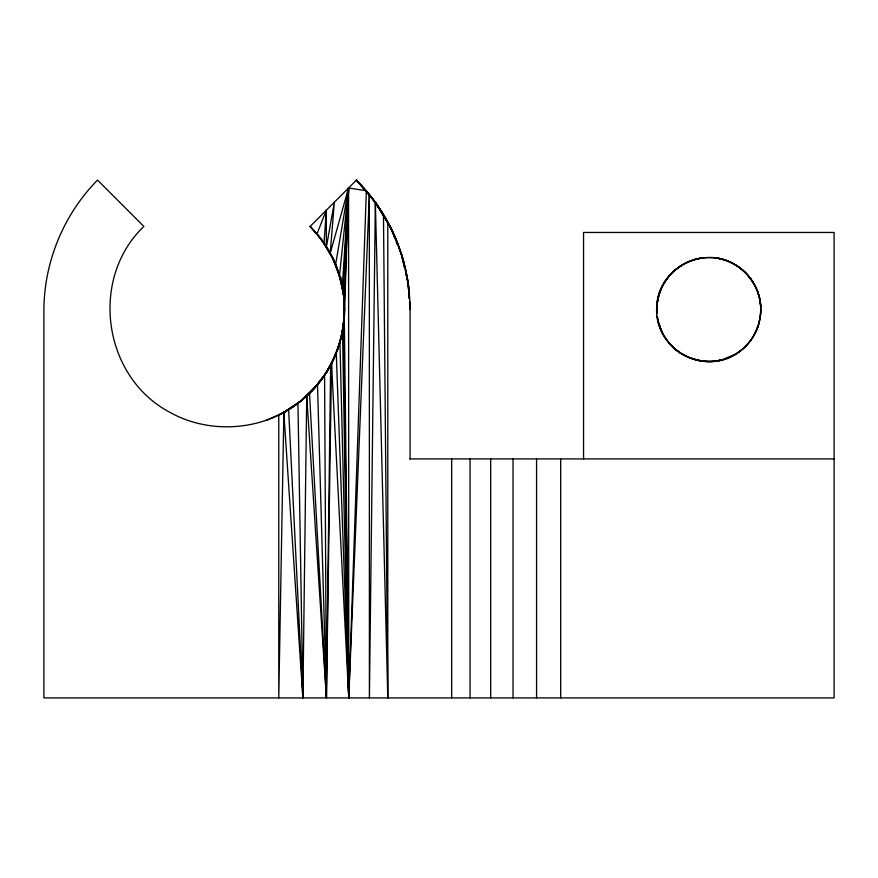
<?xml version="1.0" encoding="UTF-8"?>
<svg xmlns="http://www.w3.org/2000/svg" width="878" height="878" viewBox="0 0 878 878"><rect width="100%" height="100%" fill="white"/><g stroke="black" fill="none" stroke-linecap="round" stroke-linejoin="round"><path stroke-width="1.32" d="M342.661 333.563L342.618 330.83C337.953 355.623 325.255 378.835 306.718 395.967L302.888 697.911L283.803 412.331L300.21 401.367C264.607 430.736 210.566 435.016 170.123 412.451C102.935 377.331 89.018 278.776 143.86 226.425L97.524 180.089C63.776 214.331 44.251 261.479 43.9 309.561L43.9 697.911L834.1 697.911L834.1 232.461L583.552 232.461L583.552 458.92M311.877 390.743C350.607 351.946 355.338 285.646 322.874 241.527L310.132 226.425L356.468 180.089L375.356 202.269L369.397 697.911L369.342 194.609L365.906 190.735M657.04 313.523C656.096 303.129 658.709 292.462 663.867 283.429M721.793 359.947L735.38 354.306L742.36 349.345C706.428 381.348 646.175 346.195 658.127 298.619M400.313 251.832C393.651 229.29 381.293 208.788 366.345 190.789L348.566 187.98L344.352 302.592L343.287 292.418C347.425 319.899 340.84 348.412 326.539 372.107L314.653 387.9L310.922 391.588M326.407 372.063L326.539 372.107C336.954 354.427 343.77 334.452 344.483 313.83L348.566 187.98L330.216 253.27L322.874 241.527L318.077 235.216L325.058 244.71L317.002 233.921L310.132 226.425L316.31 233.263M375.356 202.269L387.791 697.911L383.477 214.495L369.342 194.609L348.764 697.911L336.263 352.934L331.522 363.382L348.764 697.911L366.345 190.789L356.468 180.089L375.125 201.94L390.139 226.436C398.601 243.656 404.999 261.885 407.557 280.971L407.831 280.916C404.078 258.955 396.746 237.312 385.135 218.271M343.122 327.099L344.56 308.408M760.765 308.606C761.094 324.114 754.29 339.193 742.36 349.345C758.79 335.495 765.078 311.383 757.473 291.287M347.875 190.614L348.566 187.991L343.155 291.397L337.854 270.534M347.973 190.658L348.566 187.991L342.332 286.766C339.138 272.828 334.222 259.054 326.407 246.981M760.864 309.55L760.436 316.168L758.581 324.794M326.287 210.27L324.059 243.228L317.002 233.921L326.287 210.27L326.407 247.047L334.353 202.203L330.216 253.27M341.026 277.338L340.796 280.038L342.848 289.861M344.286 316.146L348.764 697.911L342.552 331.193L339.94 342.2L348.764 697.911L348.566 187.98L339.523 275.505L332.916 258.549L322.874 241.527L332.916 258.549L322.874 241.527M656.788 309.561C654.933 270.424 703.069 243.832 735.38 264.805C750.58 273.738 759.876 290.157 760.82 307.344C760.041 283.221 739.913 260.47 715.263 257.923M344.132 319.647L341.619 335.714L341.761 335.056M348.566 187.98L335.615 264.563L332.916 258.549L340.796 280.038L337.81 270.446M692.577 260.162C700.6 257.408 709.27 257.144 717.622 258.264L717.622 258.264C735.127 261.315 750.449 273.684 757.11 290.157C753.368 282.025 748.572 274.836 741.471 269.129M342.618 330.83L341.619 335.714L344.374 316.146L343.902 297.082M339.94 342.2L335.615 354.547L338.678 346.294M658.335 296.973C663.483 276.603 681.449 260.36 702.389 257.923M755.76 331.818L758.109 325.968C753.522 340.192 742.283 351.946 728.488 357.73M328.844 368.277L326.539 372.107L334.496 357.159M326.539 372.107L331.522 363.382L326.418 697.911L306.718 395.967L297.96 403.298L283.868 412.451L265.825 420.529M657.051 312.392C656.14 296.259 662.945 280.488 675.292 269.765L668.52 276.647M664.514 282.277C672.35 269.897 685.356 260.766 700.051 258.362L700.051 258.362M306.718 395.967L300.298 401.476L314.653 387.9L324.564 375.147L330.633 365.061L326.418 697.911L309.506 393.311L317.507 384.586L324.564 375.147L326.418 697.911L317.507 384.586L300.298 401.476L283.868 412.451L278.765 697.911L278.765 415.107L288.632 409.675L302.888 697.911L297.96 403.298M314.653 387.9L322.489 378.133M314.379 388.12C305.687 397.91 295.227 405.998 283.868 412.451L295.688 404.967M304.392 398.052L309.056 393.443M669.76 275.176C675.753 268.558 683.293 263.554 691.491 260.492M300.298 401.476L309.506 393.311M278.765 415.107L286.48 410.97M730.255 356.973C711.356 365.698 687.781 361.549 672.822 347.128C666.665 340.905 661.343 332.883 659.301 324.706C661.825 334.419 667.971 342.694 675.292 349.356M404.637 267.614L401.125 252.974L404.308 263.927M344.483 313.83L343.825 296.391L339.962 277.009L342.815 289.806M715.263 361.198L721.935 359.903C705.824 364.03 688.034 360.079 675.292 349.345L679.682 352.671M721.935 359.914L713.232 361.407L704.408 361.407L695.716 359.914M409.73 458.92L834.1 458.92M702.389 361.198L689.153 357.73M717.622 258.264C726.38 259.932 734.447 263.587 741.515 269.074M364.194 188.803L356.468 180.089L372.316 198.176L380.47 209.71M379.362 208.964L375.125 201.94C397.35 233.208 409.916 271.148 410.092 309.561L410.092 458.92M375.125 201.94L383.697 215.933M380.767 211.302L382.885 214.814M385.003 218.326L389.942 226.524M390.49 227.676L396.505 240.352M332.916 258.549L337.437 269.239L333.486 259.877M390.139 226.436L395.177 239.134M396.187 241.68L397.701 245.489M662.55 333.366L658.335 322.138L657.205 316.168L659.071 324.794M757.484 291.364L759.689 298.597L760.82 307.344M405.285 270.27L407.831 280.916L409.433 298.893M401.125 252.974L404.495 267.636M406.02 274.298L407.557 280.971M339.962 277.009L343.825 296.391L344.374 316.146L343.803 296.391M407.776 282.156L408.687 286.908M409.28 292.352L407.831 280.916L408.479 289.092M408.698 291.825L409.236 298.641M409.554 302.734L410.092 309.561L409.598 301.56M343.528 325.134L348.764 697.911M560.68 458.92L560.68 697.911M536.568 458.92L536.568 697.911M513.037 458.92L513.037 697.911M490.681 458.92L490.681 697.911M470.059 458.92L470.059 697.911M451.665 458.92L451.665 697.911M387.791 221.991L387.791 697.911"/></g></svg>
